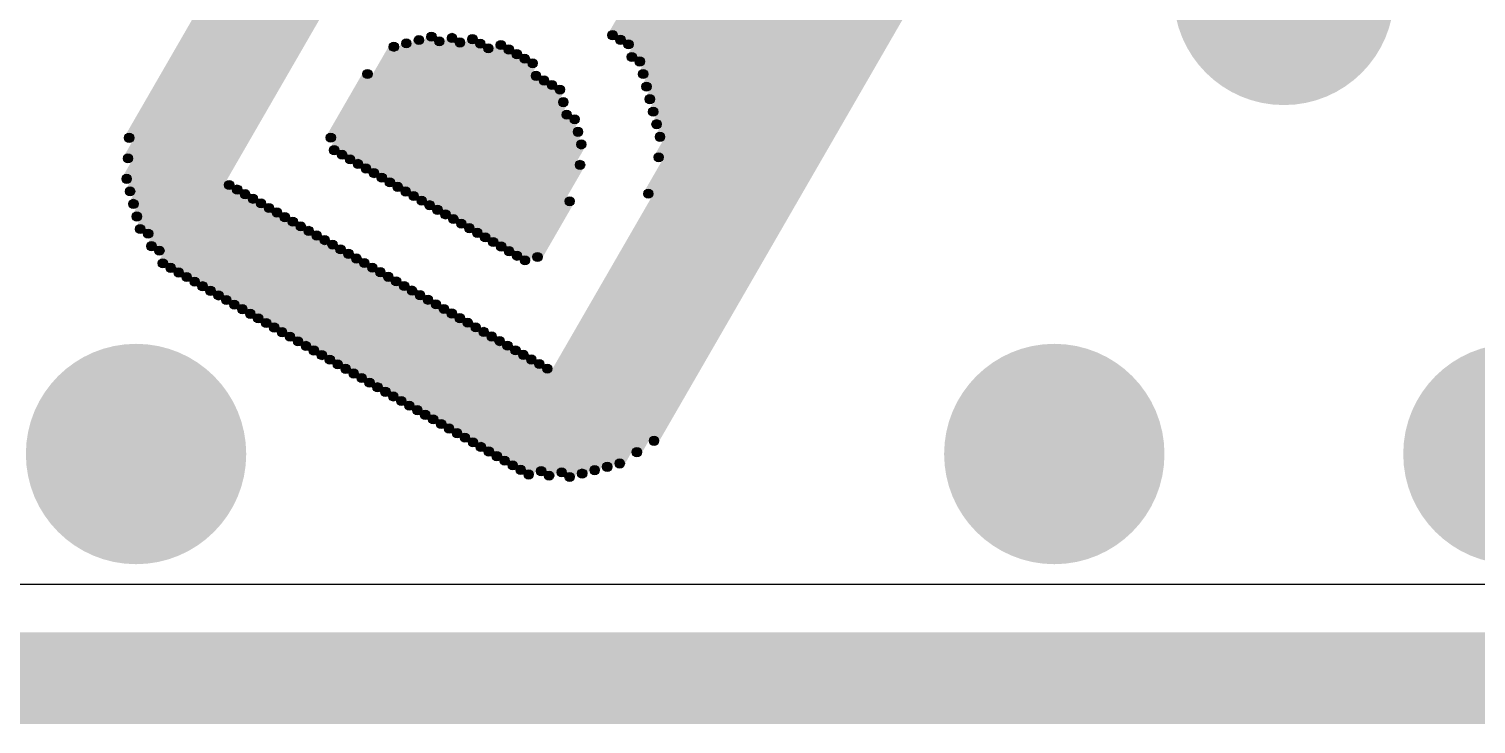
# Model space of a CAD drawing. Header units: millimetres. Extents: x -12 to 5350, y -10 to 5375.
# Drawn here: x -7.506 to -3.503, y -9.627 to -7.704 of the extents above; entities that cross this region are included whole.
import ezdxf

# ---------------------------------------------------------------- set-up
doc = ezdxf.new("R2010")
doc.units = ezdxf.units.MM
for name, color, linetype in [('BottomLayer', 5, 'Continuous'), ('BottomSolder', 6, 'Continuous'), ('KeepOutLayer', 6, 'Continuous'), ('TopLayer', 1, 'Continuous'), ('TopSolder', 216, 'Continuous'), ('ViaHoleLayer', 16, 'Continuous')]:
    doc.layers.add(name, color=color, linetype=linetype)

# ---------------------------------------------------------------- blocks, each defined once
blk = doc.blocks.new('DUPPA_TOP_300X76_B_113')
at = {"layer": 'BottomSolder'}
h = blk.add_hatch(color=6, dxfattribs=at)
edge = h.paths.add_edge_path()
edge.add_arc((0.254, -0.0508), 0.0127, 0, 360)
for points in [[(0.254, -0.0635), (0.254, -0.0381), (7.366, -0.0381), (7.366, -0.0635)], [(0.2032, -0.0889), (0.2032, -0.0635), (7.4168, -0.0635), (7.4168, -0.0889)], [(0.127, -0.1397), (0.127, -0.1143), (4.9022, -0.1143), (4.9022, -0.1397)], [(0.1524, -0.1143), (0.1524, -0.0889), (7.4676, -0.0889), (7.4676, -0.1143)], [(0.1016, -0.1651), (0.1016, -0.1397), (4.8768, -0.1397), (4.8768, -0.1651)], [(0.0508, -0.2159), (0.0508, -0.1905), (4.8768, -0.1905), (4.8768, -0.2159)], [(0.0762, -0.1905), (0.0762, -0.1651), (4.8768, -0.1651), (4.8768, -0.1905)], [(0.0508, -0.2413), (0.0508, -0.2159), (4.8768, -0.2159), (4.8768, -0.2413)], [(0.0254, -0.2667), (0.0254, -0.2413), (4.8768, -0.2413), (4.8768, -0.2667)], [(0.0254, -0.2921), (0.0254, -0.2667), (4.8768, -0.2667), (4.8768, -0.2921)], [(0, -0.3175), (0, -0.2921), (4.8768, -0.2921), (4.8768, -0.3175)], [(0, -0.3429), (0, -0.3175), (4.2926, -0.3175), (4.2926, -0.3429)], [(0, -0.3683), (0, -0.3429), (0.2794, -0.3429), (0.2794, -0.3683)], [(0, -0.3937), (0, -0.3683), (0.2794, -0.3683), (0.2794, -0.3937)], [(0, -0.4191), (0, -0.3937), (0.2794, -0.3937), (0.2794, -0.4191)], [(0, -0.4445), (0, -0.4191), (0.2794, -0.4191), (0.2794, -0.4445)], [(0, -0.4699), (0, -0.4445), (0.2794, -0.4445), (0.2794, -0.4699)], [(0, -0.4953), (0, -0.4699), (0.2794, -0.4699), (0.2794, -0.4953)], [(0, -0.5207), (0, -0.4953), (0.2794, -0.4953), (0.2794, -0.5207)], [(0, -0.5461), (0, -0.5207), (0.2794, -0.5207), (0.2794, -0.5461)], [(0, -0.5715), (0, -0.5461), (0.2794, -0.5461), (0.2794, -0.5715)], [(0.508, -0.5715), (0.508, -0.5461), (0.8382, -0.5461), (0.8382, -0.5715)], [(0.5334, -0.5461), (0.5334, -0.5207), (0.7366, -0.5207), (0.7366, -0.5461)], [(0, -0.5969), (0, -0.5715), (0.2794, -0.5715), (0.2794, -0.5969)], [(0, -0.6223), (0, -0.5969), (0.2794, -0.5969), (0.2794, -0.6223)], [(0.508, -0.5969), (0.508, -0.5715), (0.8636, -0.5715), (0.8636, -0.5969)], [(0.508, -0.6223), (0.508, -0.5969), (0.889, -0.5969), (0.889, -0.6223)], [(0, -0.6477), (0, -0.6223), (0.2794, -0.6223), (0.2794, -0.6477)], [(0.508, -0.6477), (0.508, -0.6223), (0.9144, -0.6223), (0.9144, -0.6477)], [(0, -0.6731), (0, -0.6477), (0.2794, -0.6477), (0.2794, -0.6731)], [(0, -0.6985), (0, -0.6731), (0.2794, -0.6731), (0.2794, -0.6985)], [(0.508, -0.6731), (0.508, -0.6477), (0.9144, -0.6477), (0.9144, -0.6731)], [(0.508, -0.6985), (0.508, -0.6731), (0.9398, -0.6731), (0.9398, -0.6985)], [(0, -0.7239), (0, -0.6985), (0.2794, -0.6985), (0.2794, -0.7239)], [(0.508, -0.7239), (0.508, -0.6985), (0.9398, -0.6985), (0.9398, -0.7239)], [(0, -0.7493), (0, -0.7239), (0.2794, -0.7239), (0.2794, -0.7493)], [(0, -0.7747), (0, -0.7493), (0.2794, -0.7493), (0.2794, -0.7747)], [(0.508, -0.7493), (0.508, -0.7239), (0.9652, -0.7239), (0.9652, -0.7493)], [(0.508, -0.7747), (0.508, -0.7493), (0.9652, -0.7493), (0.9652, -0.7747)], [(0, -0.8001), (0, -0.7747), (0.2794, -0.7747), (0.2794, -0.8001)], [(0, -0.8255), (0, -0.8001), (0.2794, -0.8001), (0.2794, -0.8255)], [(0.508, -0.8001), (0.508, -0.7747), (0.9652, -0.7747), (0.9652, -0.8001)], [(0.508, -0.8255), (0.508, -0.8001), (0.9906, -0.8001), (0.9906, -0.8255)], [(0, -0.8509), (0, -0.8255), (0.2794, -0.8255), (0.2794, -0.8509)], [(0.508, -0.8509), (0.508, -0.8255), (0.9906, -0.8255), (0.9906, -0.8509)], [(0, -0.8763), (0, -0.8509), (0.2794, -0.8509), (0.2794, -0.8763)], [(0, -0.9017), (0, -0.8763), (0.2794, -0.8763), (0.2794, -0.9017)], [(0.508, -0.8763), (0.508, -0.8509), (0.9906, -0.8509), (0.9906, -0.8763)], [(0.508, -0.9017), (0.508, -0.8763), (0.9906, -0.8763), (0.9906, -0.9017)], [(0, -0.9271), (0, -0.9017), (0.2794, -0.9017), (0.2794, -0.9271)], [(0.508, -0.9271), (0.508, -0.9017), (0.9906, -0.9017), (0.9906, -0.9271)], [(0, -0.9525), (0, -0.9271), (0.2794, -0.9271), (0.2794, -0.9525)], [(0, -0.9779), (0, -0.9525), (0.2794, -0.9525), (0.2794, -0.9779)], [(0.508, -0.9525), (0.508, -0.9271), (0.9652, -0.9271), (0.9652, -0.9525)], [(0.508, -0.9779), (0.508, -0.9525), (0.9652, -0.9525), (0.9652, -0.9779)], [(0, -1.0033), (0, -0.9779), (0.2794, -0.9779), (0.2794, -1.0033)], [(0.508, -1.0033), (0.508, -0.9779), (0.9652, -0.9779), (0.9652, -1.0033)], [(0, -1.0287), (0, -1.0033), (0.2794, -1.0033), (0.2794, -1.0287)], [(0, -1.0541), (0, -1.0287), (0.2794, -1.0287), (0.2794, -1.0541)], [(0.508, -1.0287), (0.508, -1.0033), (0.9652, -1.0033), (0.9652, -1.0287)], [(0.508, -1.0541), (0.508, -1.0287), (0.9398, -1.0287), (0.9398, -1.0541)], [(0, -1.0795), (0, -1.0541), (0.2794, -1.0541), (0.2794, -1.0795)], [(0, -1.1049), (0, -1.0795), (0.2794, -1.0795), (0.2794, -1.1049)], [(0.508, -1.0795), (0.508, -1.0541), (0.9144, -1.0541), (0.9144, -1.0795)], [(0.508, -1.1049), (0.508, -1.0795), (0.9144, -1.0795), (0.9144, -1.1049)], [(1.1684, -1.0795), (1.1684, -1.0541), (2.1844, -1.0541), (2.1844, -1.0795)], [(1.1684, -1.1049), (1.1684, -1.0795), (2.1844, -1.0795), (2.1844, -1.1049)], [(0, -1.1303), (0, -1.1049), (0.2794, -1.1049), (0.2794, -1.1303)], [(0.508, -1.1303), (0.508, -1.1049), (0.889, -1.1049), (0.889, -1.1303)], [(1.1684, -1.1303), (1.1684, -1.1049), (2.1844, -1.1049), (2.1844, -1.1303)], [(0, -1.1557), (0, -1.1303), (0.2794, -1.1303), (0.2794, -1.1557)], [(0, -1.1811), (0, -1.1557), (0.2794, -1.1557), (0.2794, -1.1811)], [(0.508, -1.1557), (0.508, -1.1303), (0.8636, -1.1303), (0.8636, -1.1557)], [(0.508, -1.1811), (0.508, -1.1557), (0.8128, -1.1557), (0.8128, -1.1811)], [(1.143, -1.1557), (1.143, -1.1303), (2.1844, -1.1303), (2.1844, -1.1557)], [(1.143, -1.1811), (1.143, -1.1557), (2.1844, -1.1557), (2.1844, -1.1811)], [(0, -1.2065), (0, -1.1811), (0.2794, -1.1811), (0.2794, -1.2065)], [(0.5334, -1.2065), (0.5334, -1.1811), (0.7112, -1.1811), (0.7112, -1.2065)], [(1.1176, -1.2065), (1.1176, -1.1811), (2.1844, -1.1811), (2.1844, -1.2065)], [(0, -1.2319), (0, -1.2065), (0.2794, -1.2065), (0.2794, -1.2319)], [(0, -1.2573), (0, -1.2319), (0.2794, -1.2319), (0.2794, -1.2573)], [(1.0668, -1.2573), (1.0668, -1.2319), (2.1844, -1.2319), (2.1844, -1.2573)], [(1.0922, -1.2319), (1.0922, -1.2065), (2.1844, -1.2065), (2.1844, -1.2319)], [(0, -1.2827), (0, -1.2573), (0.2794, -1.2573), (0.2794, -1.2827)], [(1.0414, -1.2827), (1.0414, -1.2573), (2.1844, -1.2573), (2.1844, -1.2827)], [(0, -1.3081), (0, -1.2827), (0.2794, -1.2827), (0.2794, -1.3081)], [(0, -1.3335), (0, -1.3081), (0.2794, -1.3081), (0.2794, -1.3335)], [(0.9906, -1.3335), (0.9906, -1.3081), (2.1844, -1.3081), (2.1844, -1.3335)], [(1.016, -1.3081), (1.016, -1.2827), (2.1844, -1.2827), (2.1844, -1.3081)], [(0, -1.3589), (0, -1.3335), (0.2794, -1.3335), (0.2794, -1.3589)], [(0, -1.3843), (0, -1.3589), (0.2794, -1.3589), (0.2794, -1.3843)], [(0.8382, -1.3843), (0.8382, -1.3589), (2.1844, -1.3589), (2.1844, -1.3843)], [(0.9398, -1.3589), (0.9398, -1.3335), (2.1844, -1.3335), (2.1844, -1.3589)], [(0, -1.4097), (0, -1.3843), (4.8768, -1.3843), (4.8768, -1.4097)], [(0, -1.4351), (0, -1.4097), (4.8768, -1.4097), (4.8768, -1.4351)], [(0, -1.4605), (0, -1.4351), (4.8768, -1.4351), (4.8768, -1.4605)], [(0, -1.4859), (0, -1.4605), (4.8768, -1.4605), (4.8768, -1.4859)], [(0.0254, -1.5113), (0.0254, -1.4859), (4.8768, -1.4859), (4.8768, -1.5113)], [(0.0254, -1.5367), (0.0254, -1.5113), (4.8768, -1.5113), (4.8768, -1.5367)], [(0.0508, -1.5621), (0.0508, -1.5367), (4.8768, -1.5367), (4.8768, -1.5621)], [(0.0508, -1.5875), (0.0508, -1.5621), (4.8768, -1.5621), (4.8768, -1.5875)], [(0.0762, -1.6129), (0.0762, -1.5875), (4.8768, -1.5875), (4.8768, -1.6129)], [(0.1016, -1.6383), (0.1016, -1.6129), (4.8768, -1.6129), (4.8768, -1.6383)], [(0.127, -1.6637), (0.127, -1.6383), (4.9022, -1.6383), (4.9022, -1.6637)], [(0.1524, -1.6891), (0.1524, -1.6637), (7.4676, -1.6637), (7.4676, -1.6891)], [(0.2032, -1.7145), (0.2032, -1.6891), (7.4168, -1.6891), (7.4168, -1.7145)], [(0.254, -1.7399), (0.254, -1.7145), (7.366, -1.7145), (7.366, -1.7399)]]:
    blk.add_hatch(color=6, dxfattribs=at).paths.add_polyline_path(points)
h = blk.add_hatch(color=6, dxfattribs=at)
edge = h.paths.add_edge_path()
edge.add_arc((0.2032, -0.0762), 0.0127, 0, 360)
h = blk.add_hatch(color=6, dxfattribs=at)
edge = h.paths.add_edge_path()
edge.add_arc((0.127, -0.127), 0.0127, 0, 360)
h = blk.add_hatch(color=6, dxfattribs=at)
edge = h.paths.add_edge_path()
edge.add_arc((0.1524, -0.1016), 0.0127, 0, 360)
h = blk.add_hatch(color=6, dxfattribs=at)
edge = h.paths.add_edge_path()
edge.add_arc((0.1016, -0.1524), 0.0127, 0, 360)
h = blk.add_hatch(color=6, dxfattribs=at)
edge = h.paths.add_edge_path()
edge.add_arc((0.0508, -0.2032), 0.0127, 0, 360)
h = blk.add_hatch(color=6, dxfattribs=at)
edge = h.paths.add_edge_path()
edge.add_arc((0.0762, -0.1778), 0.0127, 0, 360)
h = blk.add_hatch(color=6, dxfattribs=at)
edge = h.paths.add_edge_path()
edge.add_arc((0.0508, -0.2286), 0.0127, 0, 360)
h = blk.add_hatch(color=6, dxfattribs=at)
edge = h.paths.add_edge_path()
edge.add_arc((0.0254, -0.254), 0.0127, 0, 360)
h = blk.add_hatch(color=6, dxfattribs=at)
edge = h.paths.add_edge_path()
edge.add_arc((0.0254, -0.2794), 0.0127, 0, 360)
h = blk.add_hatch(color=6, dxfattribs=at)
edge = h.paths.add_edge_path()
edge.add_arc((0, -0.3048), 0.0127, 0, 360)
h = blk.add_hatch(color=6, dxfattribs=at)
edge = h.paths.add_edge_path()
edge.add_arc((0, -0.3302), 0.0127, 0, 360)
h = blk.add_hatch(color=6, dxfattribs=at)
edge = h.paths.add_edge_path()
edge.add_arc((0, -0.3556), 0.0127, 0, 360)
h = blk.add_hatch(color=6, dxfattribs=at)
edge = h.paths.add_edge_path()
edge.add_arc((0.2794, -0.3556), 0.0127, 0, 360)
h = blk.add_hatch(color=6, dxfattribs=at)
edge = h.paths.add_edge_path()
edge.add_arc((0, -0.381), 0.0127, 0, 360)
h = blk.add_hatch(color=6, dxfattribs=at)
edge = h.paths.add_edge_path()
edge.add_arc((0, -0.4064), 0.0127, 0, 360)
h = blk.add_hatch(color=6, dxfattribs=at)
edge = h.paths.add_edge_path()
edge.add_arc((0.2794, -0.381), 0.0127, 0, 360)
h = blk.add_hatch(color=6, dxfattribs=at)
edge = h.paths.add_edge_path()
edge.add_arc((0.2794, -0.4064), 0.0127, 0, 360)
h = blk.add_hatch(color=6, dxfattribs=at)
edge = h.paths.add_edge_path()
edge.add_arc((0, -0.4318), 0.0127, 0, 360)
h = blk.add_hatch(color=6, dxfattribs=at)
edge = h.paths.add_edge_path()
edge.add_arc((0.2794, -0.4318), 0.0127, 0, 360)
h = blk.add_hatch(color=6, dxfattribs=at)
edge = h.paths.add_edge_path()
edge.add_arc((0, -0.4572), 0.0127, 0, 360)
h = blk.add_hatch(color=6, dxfattribs=at)
edge = h.paths.add_edge_path()
edge.add_arc((0, -0.4826), 0.0127, 0, 360)
h = blk.add_hatch(color=6, dxfattribs=at)
edge = h.paths.add_edge_path()
edge.add_arc((0.2794, -0.4572), 0.0127, 0, 360)
h = blk.add_hatch(color=6, dxfattribs=at)
edge = h.paths.add_edge_path()
edge.add_arc((0.2794, -0.4826), 0.0127, 0, 360)
h = blk.add_hatch(color=6, dxfattribs=at)
edge = h.paths.add_edge_path()
edge.add_arc((0, -0.508), 0.0127, 0, 360)
h = blk.add_hatch(color=6, dxfattribs=at)
edge = h.paths.add_edge_path()
edge.add_arc((0.2794, -0.508), 0.0127, 0, 360)
h = blk.add_hatch(color=6, dxfattribs=at)
edge = h.paths.add_edge_path()
edge.add_arc((0, -0.5334), 0.0127, 0, 360)
h = blk.add_hatch(color=6, dxfattribs=at)
edge = h.paths.add_edge_path()
edge.add_arc((0, -0.5588), 0.0127, 0, 360)
h = blk.add_hatch(color=6, dxfattribs=at)
edge = h.paths.add_edge_path()
edge.add_arc((0.2794, -0.5334), 0.0127, 0, 360)
h = blk.add_hatch(color=6, dxfattribs=at)
edge = h.paths.add_edge_path()
edge.add_arc((0.2794, -0.5588), 0.0127, 0, 360)
h = blk.add_hatch(color=6, dxfattribs=at)
edge = h.paths.add_edge_path()
edge.add_arc((0.508, -0.5588), 0.0127, 0, 360)
h = blk.add_hatch(color=6, dxfattribs=at)
edge = h.paths.add_edge_path()
edge.add_arc((0.5334, -0.5334), 0.0127, 0, 360)
h = blk.add_hatch(color=6, dxfattribs=at)
edge = h.paths.add_edge_path()
edge.add_arc((0.7366, -0.5334), 0.0127, 0, 360)
h = blk.add_hatch(color=6, dxfattribs=at)
edge = h.paths.add_edge_path()
edge.add_arc((0.8382, -0.5588), 0.0127, 0, 360)
h = blk.add_hatch(color=6, dxfattribs=at)
edge = h.paths.add_edge_path()
edge.add_arc((0, -0.5842), 0.0127, 0, 360)
h = blk.add_hatch(color=6, dxfattribs=at)
edge = h.paths.add_edge_path()
edge.add_arc((0, -0.6096), 0.0127, 0, 360)
h = blk.add_hatch(color=6, dxfattribs=at)
edge = h.paths.add_edge_path()
edge.add_arc((0.2794, -0.5842), 0.0127, 0, 360)
h = blk.add_hatch(color=6, dxfattribs=at)
edge = h.paths.add_edge_path()
edge.add_arc((0.2794, -0.6096), 0.0127, 0, 360)
h = blk.add_hatch(color=6, dxfattribs=at)
edge = h.paths.add_edge_path()
edge.add_arc((0.508, -0.5842), 0.0127, 0, 360)
h = blk.add_hatch(color=6, dxfattribs=at)
edge = h.paths.add_edge_path()
edge.add_arc((0.508, -0.6096), 0.0127, 0, 360)
h = blk.add_hatch(color=6, dxfattribs=at)
edge = h.paths.add_edge_path()
edge.add_arc((0.8636, -0.5842), 0.0127, 0, 360)
h = blk.add_hatch(color=6, dxfattribs=at)
edge = h.paths.add_edge_path()
edge.add_arc((0.889, -0.6096), 0.0127, 0, 360)
h = blk.add_hatch(color=6, dxfattribs=at)
edge = h.paths.add_edge_path()
edge.add_arc((0, -0.635), 0.0127, 0, 360)
h = blk.add_hatch(color=6, dxfattribs=at)
edge = h.paths.add_edge_path()
edge.add_arc((0.2794, -0.635), 0.0127, 0, 360)
h = blk.add_hatch(color=6, dxfattribs=at)
edge = h.paths.add_edge_path()
edge.add_arc((0.508, -0.635), 0.0127, 0, 360)
h = blk.add_hatch(color=6, dxfattribs=at)
edge = h.paths.add_edge_path()
edge.add_arc((0.9144, -0.635), 0.0127, 0, 360)
h = blk.add_hatch(color=6, dxfattribs=at)
edge = h.paths.add_edge_path()
edge.add_arc((0, -0.6604), 0.0127, 0, 360)
h = blk.add_hatch(color=6, dxfattribs=at)
edge = h.paths.add_edge_path()
edge.add_arc((0, -0.6858), 0.0127, 0, 360)
h = blk.add_hatch(color=6, dxfattribs=at)
edge = h.paths.add_edge_path()
edge.add_arc((0.2794, -0.6604), 0.0127, 0, 360)
h = blk.add_hatch(color=6, dxfattribs=at)
edge = h.paths.add_edge_path()
edge.add_arc((0.2794, -0.6858), 0.0127, 0, 360)
h = blk.add_hatch(color=6, dxfattribs=at)
edge = h.paths.add_edge_path()
edge.add_arc((0.508, -0.6604), 0.0127, 0, 360)
h = blk.add_hatch(color=6, dxfattribs=at)
edge = h.paths.add_edge_path()
edge.add_arc((0.508, -0.6858), 0.0127, 0, 360)
h = blk.add_hatch(color=6, dxfattribs=at)
edge = h.paths.add_edge_path()
edge.add_arc((0.9144, -0.6604), 0.0127, 0, 360)
h = blk.add_hatch(color=6, dxfattribs=at)
edge = h.paths.add_edge_path()
edge.add_arc((0.9398, -0.6858), 0.0127, 0, 360)
h = blk.add_hatch(color=6, dxfattribs=at)
edge = h.paths.add_edge_path()
edge.add_arc((0, -0.7112), 0.0127, 0, 360)
h = blk.add_hatch(color=6, dxfattribs=at)
edge = h.paths.add_edge_path()
edge.add_arc((0.2794, -0.7112), 0.0127, 0, 360)
h = blk.add_hatch(color=6, dxfattribs=at)
edge = h.paths.add_edge_path()
edge.add_arc((0.508, -0.7112), 0.0127, 0, 360)
h = blk.add_hatch(color=6, dxfattribs=at)
edge = h.paths.add_edge_path()
edge.add_arc((0.9398, -0.7112), 0.0127, 0, 360)
h = blk.add_hatch(color=6, dxfattribs=at)
edge = h.paths.add_edge_path()
edge.add_arc((0, -0.7366), 0.0127, 0, 360)
h = blk.add_hatch(color=6, dxfattribs=at)
edge = h.paths.add_edge_path()
edge.add_arc((0, -0.762), 0.0127, 0, 360)
h = blk.add_hatch(color=6, dxfattribs=at)
edge = h.paths.add_edge_path()
edge.add_arc((0.2794, -0.7366), 0.0127, 0, 360)
h = blk.add_hatch(color=6, dxfattribs=at)
edge = h.paths.add_edge_path()
edge.add_arc((0.2794, -0.762), 0.0127, 0, 360)
h = blk.add_hatch(color=6, dxfattribs=at)
edge = h.paths.add_edge_path()
edge.add_arc((0.508, -0.7366), 0.0127, 0, 360)
h = blk.add_hatch(color=6, dxfattribs=at)
edge = h.paths.add_edge_path()
edge.add_arc((0.508, -0.762), 0.0127, 0, 360)
h = blk.add_hatch(color=6, dxfattribs=at)
edge = h.paths.add_edge_path()
edge.add_arc((0.9652, -0.7366), 0.0127, 0, 360)
h = blk.add_hatch(color=6, dxfattribs=at)
edge = h.paths.add_edge_path()
edge.add_arc((0.9652, -0.762), 0.0127, 0, 360)
h = blk.add_hatch(color=6, dxfattribs=at)
edge = h.paths.add_edge_path()
edge.add_arc((0, -0.7874), 0.0127, 0, 360)
h = blk.add_hatch(color=6, dxfattribs=at)
edge = h.paths.add_edge_path()
edge.add_arc((0, -0.8128), 0.0127, 0, 360)
h = blk.add_hatch(color=6, dxfattribs=at)
edge = h.paths.add_edge_path()
edge.add_arc((0.2794, -0.7874), 0.0127, 0, 360)
h = blk.add_hatch(color=6, dxfattribs=at)
edge = h.paths.add_edge_path()
edge.add_arc((0.2794, -0.8128), 0.0127, 0, 360)
h = blk.add_hatch(color=6, dxfattribs=at)
edge = h.paths.add_edge_path()
edge.add_arc((0.508, -0.7874), 0.0127, 0, 360)
h = blk.add_hatch(color=6, dxfattribs=at)
edge = h.paths.add_edge_path()
edge.add_arc((0.508, -0.8128), 0.0127, 0, 360)
h = blk.add_hatch(color=6, dxfattribs=at)
edge = h.paths.add_edge_path()
edge.add_arc((0.9652, -0.7874), 0.0127, 0, 360)
h = blk.add_hatch(color=6, dxfattribs=at)
edge = h.paths.add_edge_path()
edge.add_arc((0.9906, -0.8128), 0.0127, 0, 360)
h = blk.add_hatch(color=6, dxfattribs=at)
edge = h.paths.add_edge_path()
edge.add_arc((0, -0.8382), 0.0127, 0, 360)
h = blk.add_hatch(color=6, dxfattribs=at)
edge = h.paths.add_edge_path()
edge.add_arc((0.2794, -0.8382), 0.0127, 0, 360)
h = blk.add_hatch(color=6, dxfattribs=at)
edge = h.paths.add_edge_path()
edge.add_arc((0.508, -0.8382), 0.0127, 0, 360)
h = blk.add_hatch(color=6, dxfattribs=at)
edge = h.paths.add_edge_path()
edge.add_arc((0.9906, -0.8382), 0.0127, 0, 360)
h = blk.add_hatch(color=6, dxfattribs=at)
edge = h.paths.add_edge_path()
edge.add_arc((0, -0.8636), 0.0127, 0, 360)
h = blk.add_hatch(color=6, dxfattribs=at)
edge = h.paths.add_edge_path()
edge.add_arc((0, -0.889), 0.0127, 0, 360)
h = blk.add_hatch(color=6, dxfattribs=at)
edge = h.paths.add_edge_path()
edge.add_arc((0.2794, -0.8636), 0.0127, 0, 360)
h = blk.add_hatch(color=6, dxfattribs=at)
edge = h.paths.add_edge_path()
edge.add_arc((0.2794, -0.889), 0.0127, 0, 360)
h = blk.add_hatch(color=6, dxfattribs=at)
edge = h.paths.add_edge_path()
edge.add_arc((0.508, -0.8636), 0.0127, 0, 360)
h = blk.add_hatch(color=6, dxfattribs=at)
edge = h.paths.add_edge_path()
edge.add_arc((0.508, -0.889), 0.0127, 0, 360)
h = blk.add_hatch(color=6, dxfattribs=at)
edge = h.paths.add_edge_path()
edge.add_arc((0.9906, -0.8636), 0.0127, 0, 360)
h = blk.add_hatch(color=6, dxfattribs=at)
edge = h.paths.add_edge_path()
edge.add_arc((0.9906, -0.889), 0.0127, 0, 360)
h = blk.add_hatch(color=6, dxfattribs=at)
edge = h.paths.add_edge_path()
edge.add_arc((0, -0.9144), 0.0127, 0, 360)
h = blk.add_hatch(color=6, dxfattribs=at)
edge = h.paths.add_edge_path()
edge.add_arc((0.2794, -0.9144), 0.0127, 0, 360)
h = blk.add_hatch(color=6, dxfattribs=at)
edge = h.paths.add_edge_path()
edge.add_arc((0.508, -0.9144), 0.0127, 0, 360)
h = blk.add_hatch(color=6, dxfattribs=at)
edge = h.paths.add_edge_path()
edge.add_arc((0.9906, -0.9144), 0.0127, 0, 360)
h = blk.add_hatch(color=6, dxfattribs=at)
edge = h.paths.add_edge_path()
edge.add_arc((0, -0.9398), 0.0127, 0, 360)
h = blk.add_hatch(color=6, dxfattribs=at)
edge = h.paths.add_edge_path()
edge.add_arc((0, -0.9652), 0.0127, 0, 360)
h = blk.add_hatch(color=6, dxfattribs=at)
edge = h.paths.add_edge_path()
edge.add_arc((0.2794, -0.9398), 0.0127, 0, 360)
h = blk.add_hatch(color=6, dxfattribs=at)
edge = h.paths.add_edge_path()
edge.add_arc((0.2794, -0.9652), 0.0127, 0, 360)
h = blk.add_hatch(color=6, dxfattribs=at)
edge = h.paths.add_edge_path()
edge.add_arc((0.508, -0.9398), 0.0127, 0, 360)
h = blk.add_hatch(color=6, dxfattribs=at)
edge = h.paths.add_edge_path()
edge.add_arc((0.508, -0.9652), 0.0127, 0, 360)
h = blk.add_hatch(color=6, dxfattribs=at)
edge = h.paths.add_edge_path()
edge.add_arc((0.9652, -0.9398), 0.0127, 0, 360)
h = blk.add_hatch(color=6, dxfattribs=at)
edge = h.paths.add_edge_path()
edge.add_arc((0.9652, -0.9652), 0.0127, 0, 360)
h = blk.add_hatch(color=6, dxfattribs=at)
edge = h.paths.add_edge_path()
edge.add_arc((0, -0.9906), 0.0127, 0, 360)
h = blk.add_hatch(color=6, dxfattribs=at)
edge = h.paths.add_edge_path()
edge.add_arc((0.2794, -0.9906), 0.0127, 0, 360)
h = blk.add_hatch(color=6, dxfattribs=at)
edge = h.paths.add_edge_path()
edge.add_arc((0.508, -0.9906), 0.0127, 0, 360)
h = blk.add_hatch(color=6, dxfattribs=at)
edge = h.paths.add_edge_path()
edge.add_arc((0.9652, -0.9906), 0.0127, 0, 360)
h = blk.add_hatch(color=6, dxfattribs=at)
edge = h.paths.add_edge_path()
edge.add_arc((0, -1.016), 0.0127, 0, 360)
h = blk.add_hatch(color=6, dxfattribs=at)
edge = h.paths.add_edge_path()
edge.add_arc((0, -1.0414), 0.0127, 0, 360)
h = blk.add_hatch(color=6, dxfattribs=at)
edge = h.paths.add_edge_path()
edge.add_arc((0.2794, -1.016), 0.0127, 0, 360)
h = blk.add_hatch(color=6, dxfattribs=at)
edge = h.paths.add_edge_path()
edge.add_arc((0.2794, -1.0414), 0.0127, 0, 360)
h = blk.add_hatch(color=6, dxfattribs=at)
edge = h.paths.add_edge_path()
edge.add_arc((0.508, -1.016), 0.0127, 0, 360)
h = blk.add_hatch(color=6, dxfattribs=at)
edge = h.paths.add_edge_path()
edge.add_arc((0.508, -1.0414), 0.0127, 0, 360)
h = blk.add_hatch(color=6, dxfattribs=at)
edge = h.paths.add_edge_path()
edge.add_arc((0.9398, -1.0414), 0.0127, 0, 360)
h = blk.add_hatch(color=6, dxfattribs=at)
edge = h.paths.add_edge_path()
edge.add_arc((0.9652, -1.016), 0.0127, 0, 360)
h = blk.add_hatch(color=6, dxfattribs=at)
edge = h.paths.add_edge_path()
edge.add_arc((0, -1.0668), 0.0127, 0, 360)
h = blk.add_hatch(color=6, dxfattribs=at)
edge = h.paths.add_edge_path()
edge.add_arc((0, -1.0922), 0.0127, 0, 360)
h = blk.add_hatch(color=6, dxfattribs=at)
edge = h.paths.add_edge_path()
edge.add_arc((0.2794, -1.0668), 0.0127, 0, 360)
h = blk.add_hatch(color=6, dxfattribs=at)
edge = h.paths.add_edge_path()
edge.add_arc((0.2794, -1.0922), 0.0127, 0, 360)
h = blk.add_hatch(color=6, dxfattribs=at)
edge = h.paths.add_edge_path()
edge.add_arc((0.508, -1.0668), 0.0127, 0, 360)
h = blk.add_hatch(color=6, dxfattribs=at)
edge = h.paths.add_edge_path()
edge.add_arc((0.508, -1.0922), 0.0127, 0, 360)
h = blk.add_hatch(color=6, dxfattribs=at)
edge = h.paths.add_edge_path()
edge.add_arc((0.9144, -1.0668), 0.0127, 0, 360)
h = blk.add_hatch(color=6, dxfattribs=at)
edge = h.paths.add_edge_path()
edge.add_arc((0.9144, -1.0922), 0.0127, 0, 360)
h = blk.add_hatch(color=6, dxfattribs=at)
edge = h.paths.add_edge_path()
edge.add_arc((1.1684, -1.0668), 0.0127, 0, 360)
h = blk.add_hatch(color=6, dxfattribs=at)
edge = h.paths.add_edge_path()
edge.add_arc((1.1684, -1.0922), 0.0127, 0, 360)
h = blk.add_hatch(color=6, dxfattribs=at)
edge = h.paths.add_edge_path()
edge.add_arc((0, -1.1176), 0.0127, 0, 360)
h = blk.add_hatch(color=6, dxfattribs=at)
edge = h.paths.add_edge_path()
edge.add_arc((0.2794, -1.1176), 0.0127, 0, 360)
h = blk.add_hatch(color=6, dxfattribs=at)
edge = h.paths.add_edge_path()
edge.add_arc((0.508, -1.1176), 0.0127, 0, 360)
h = blk.add_hatch(color=6, dxfattribs=at)
edge = h.paths.add_edge_path()
edge.add_arc((0.889, -1.1176), 0.0127, 0, 360)
h = blk.add_hatch(color=6, dxfattribs=at)
edge = h.paths.add_edge_path()
edge.add_arc((1.1684, -1.1176), 0.0127, 0, 360)
h = blk.add_hatch(color=6, dxfattribs=at)
edge = h.paths.add_edge_path()
edge.add_arc((0, -1.143), 0.0127, 0, 360)
h = blk.add_hatch(color=6, dxfattribs=at)
edge = h.paths.add_edge_path()
edge.add_arc((0, -1.1684), 0.0127, 0, 360)
h = blk.add_hatch(color=6, dxfattribs=at)
edge = h.paths.add_edge_path()
edge.add_arc((0.2794, -1.143), 0.0127, 0, 360)
h = blk.add_hatch(color=6, dxfattribs=at)
edge = h.paths.add_edge_path()
edge.add_arc((0.2794, -1.1684), 0.0127, 0, 360)
h = blk.add_hatch(color=6, dxfattribs=at)
edge = h.paths.add_edge_path()
edge.add_arc((0.508, -1.143), 0.0127, 0, 360)
h = blk.add_hatch(color=6, dxfattribs=at)
edge = h.paths.add_edge_path()
edge.add_arc((0.508, -1.1684), 0.0127, 0, 360)
h = blk.add_hatch(color=6, dxfattribs=at)
edge = h.paths.add_edge_path()
edge.add_arc((0.8128, -1.1684), 0.0127, 0, 360)
h = blk.add_hatch(color=6, dxfattribs=at)
edge = h.paths.add_edge_path()
edge.add_arc((0.8636, -1.143), 0.0127, 0, 360)
h = blk.add_hatch(color=6, dxfattribs=at)
edge = h.paths.add_edge_path()
edge.add_arc((1.143, -1.143), 0.0127, 0, 360)
h = blk.add_hatch(color=6, dxfattribs=at)
edge = h.paths.add_edge_path()
edge.add_arc((1.143, -1.1684), 0.0127, 0, 360)
h = blk.add_hatch(color=6, dxfattribs=at)
edge = h.paths.add_edge_path()
edge.add_arc((0, -1.1938), 0.0127, 0, 360)
h = blk.add_hatch(color=6, dxfattribs=at)
edge = h.paths.add_edge_path()
edge.add_arc((0.2794, -1.1938), 0.0127, 0, 360)
h = blk.add_hatch(color=6, dxfattribs=at)
edge = h.paths.add_edge_path()
edge.add_arc((0.5334, -1.1938), 0.0127, 0, 360)
h = blk.add_hatch(color=6, dxfattribs=at)
edge = h.paths.add_edge_path()
edge.add_arc((0.7112, -1.1938), 0.0127, 0, 360)
h = blk.add_hatch(color=6, dxfattribs=at)
edge = h.paths.add_edge_path()
edge.add_arc((1.1176, -1.1938), 0.0127, 0, 360)
h = blk.add_hatch(color=6, dxfattribs=at)
edge = h.paths.add_edge_path()
edge.add_arc((0, -1.2192), 0.0127, 0, 360)
h = blk.add_hatch(color=6, dxfattribs=at)
edge = h.paths.add_edge_path()
edge.add_arc((0, -1.2446), 0.0127, 0, 360)
h = blk.add_hatch(color=6, dxfattribs=at)
edge = h.paths.add_edge_path()
edge.add_arc((0.2794, -1.2192), 0.0127, 0, 360)
h = blk.add_hatch(color=6, dxfattribs=at)
edge = h.paths.add_edge_path()
edge.add_arc((0.2794, -1.2446), 0.0127, 0, 360)
h = blk.add_hatch(color=6, dxfattribs=at)
edge = h.paths.add_edge_path()
edge.add_arc((1.0668, -1.2446), 0.0127, 0, 360)
h = blk.add_hatch(color=6, dxfattribs=at)
edge = h.paths.add_edge_path()
edge.add_arc((1.0922, -1.2192), 0.0127, 0, 360)
h = blk.add_hatch(color=6, dxfattribs=at)
edge = h.paths.add_edge_path()
edge.add_arc((0, -1.27), 0.0127, 0, 360)
h = blk.add_hatch(color=6, dxfattribs=at)
edge = h.paths.add_edge_path()
edge.add_arc((0.2794, -1.27), 0.0127, 0, 360)
h = blk.add_hatch(color=6, dxfattribs=at)
edge = h.paths.add_edge_path()
edge.add_arc((1.0414, -1.27), 0.0127, 0, 360)
h = blk.add_hatch(color=6, dxfattribs=at)
edge = h.paths.add_edge_path()
edge.add_arc((0, -1.2954), 0.0127, 0, 360)
h = blk.add_hatch(color=6, dxfattribs=at)
edge = h.paths.add_edge_path()
edge.add_arc((0, -1.3208), 0.0127, 0, 360)
h = blk.add_hatch(color=6, dxfattribs=at)
edge = h.paths.add_edge_path()
edge.add_arc((0.2794, -1.2954), 0.0127, 0, 360)
h = blk.add_hatch(color=6, dxfattribs=at)
edge = h.paths.add_edge_path()
edge.add_arc((0.2794, -1.3208), 0.0127, 0, 360)
h = blk.add_hatch(color=6, dxfattribs=at)
edge = h.paths.add_edge_path()
edge.add_arc((0.9906, -1.3208), 0.0127, 0, 360)
h = blk.add_hatch(color=6, dxfattribs=at)
edge = h.paths.add_edge_path()
edge.add_arc((1.016, -1.2954), 0.0127, 0, 360)
h = blk.add_hatch(color=6, dxfattribs=at)
edge = h.paths.add_edge_path()
edge.add_arc((0, -1.3462), 0.0127, 0, 360)
h = blk.add_hatch(color=6, dxfattribs=at)
edge = h.paths.add_edge_path()
edge.add_arc((0, -1.3716), 0.0127, 0, 360)
h = blk.add_hatch(color=6, dxfattribs=at)
edge = h.paths.add_edge_path()
edge.add_arc((0.2794, -1.3462), 0.0127, 0, 360)
h = blk.add_hatch(color=6, dxfattribs=at)
edge = h.paths.add_edge_path()
edge.add_arc((0.2794, -1.3716), 0.0127, 0, 360)
h = blk.add_hatch(color=6, dxfattribs=at)
edge = h.paths.add_edge_path()
edge.add_arc((0.8382, -1.3716), 0.0127, 0, 360)
h = blk.add_hatch(color=6, dxfattribs=at)
edge = h.paths.add_edge_path()
edge.add_arc((0.9398, -1.3462), 0.0127, 0, 360)
h = blk.add_hatch(color=6, dxfattribs=at)
edge = h.paths.add_edge_path()
edge.add_arc((0, -1.397), 0.0127, 0, 360)
h = blk.add_hatch(color=6, dxfattribs=at)
edge = h.paths.add_edge_path()
edge.add_arc((0, -1.4224), 0.0127, 0, 360)
h = blk.add_hatch(color=6, dxfattribs=at)
edge = h.paths.add_edge_path()
edge.add_arc((0, -1.4478), 0.0127, 0, 360)
h = blk.add_hatch(color=6, dxfattribs=at)
edge = h.paths.add_edge_path()
edge.add_arc((0, -1.4732), 0.0127, 0, 360)
h = blk.add_hatch(color=6, dxfattribs=at)
edge = h.paths.add_edge_path()
edge.add_arc((0.0254, -1.4986), 0.0127, 0, 360)
h = blk.add_hatch(color=6, dxfattribs=at)
edge = h.paths.add_edge_path()
edge.add_arc((0.0254, -1.524), 0.0127, 0, 360)
h = blk.add_hatch(color=6, dxfattribs=at)
edge = h.paths.add_edge_path()
edge.add_arc((0.0508, -1.5494), 0.0127, 0, 360)
h = blk.add_hatch(color=6, dxfattribs=at)
edge = h.paths.add_edge_path()
edge.add_arc((0.0508, -1.5748), 0.0127, 0, 360)
h = blk.add_hatch(color=6, dxfattribs=at)
edge = h.paths.add_edge_path()
edge.add_arc((0.0762, -1.6002), 0.0127, 0, 360)
h = blk.add_hatch(color=6, dxfattribs=at)
edge = h.paths.add_edge_path()
edge.add_arc((0.1016, -1.6256), 0.0127, 0, 360)
h = blk.add_hatch(color=6, dxfattribs=at)
edge = h.paths.add_edge_path()
edge.add_arc((0.127, -1.651), 0.0127, 0, 360)
h = blk.add_hatch(color=6, dxfattribs=at)
edge = h.paths.add_edge_path()
edge.add_arc((0.1524, -1.6764), 0.0127, 0, 360)
h = blk.add_hatch(color=6, dxfattribs=at)
edge = h.paths.add_edge_path()
edge.add_arc((0.2032, -1.7018), 0.0127, 0, 360)
h = blk.add_hatch(color=6, dxfattribs=at)
edge = h.paths.add_edge_path()
edge.add_arc((0.254, -1.7272), 0.0127, 0, 360)
for centre in [(0.254, -0.0508), (0.2032, -0.0762), (0.127, -0.127), (0.1524, -0.1016), (0.1016, -0.1524), (0.0508, -0.2032), (0.0762, -0.1778), (0.0508, -0.2286), (0.0254, -0.254), (0.0254, -0.2794), (0, -0.3048), (0, -0.3302), (0, -0.3556), (0.2794, -0.3556), (0, -0.381), (0, -0.4064), (0.2794, -0.381), (0.2794, -0.4064), (0, -0.4318), (0.2794, -0.4318), (0, -0.4572), (0, -0.4826), (0.2794, -0.4572), (0.2794, -0.4826), (0, -0.508), (0.2794, -0.508), (0, -0.5334), (0, -0.5588), (0.2794, -0.5334), (0.2794, -0.5588), (0.508, -0.5588), (0.5334, -0.5334), (0.7366, -0.5334), (0.8382, -0.5588), (0, -0.5842), (0, -0.6096), (0.2794, -0.5842), (0.2794, -0.6096), (0.508, -0.5842), (0.508, -0.6096), (0.8636, -0.5842), (0.889, -0.6096), (0, -0.635), (0.2794, -0.635), (0.508, -0.635), (0.9144, -0.635), (0, -0.6604), (0, -0.6858), (0.2794, -0.6604), (0.2794, -0.6858), (0.508, -0.6604), (0.508, -0.6858), (0.9144, -0.6604), (0.9398, -0.6858), (0, -0.7112), (0.2794, -0.7112), (0.508, -0.7112), (0.9398, -0.7112), (0, -0.7366), (0, -0.762), (0.2794, -0.7366), (0.2794, -0.762), (0.508, -0.7366), (0.508, -0.762), (0.9652, -0.7366), (0.9652, -0.762), (0, -0.7874), (0, -0.8128), (0.2794, -0.7874), (0.2794, -0.8128), (0.508, -0.7874), (0.508, -0.8128), (0.9652, -0.7874), (0.9906, -0.8128), (0, -0.8382), (0.2794, -0.8382), (0.508, -0.8382), (0.9906, -0.8382), (0, -0.8636), (0, -0.889), (0.2794, -0.8636), (0.2794, -0.889), (0.508, -0.8636), (0.508, -0.889), (0.9906, -0.8636), (0.9906, -0.889), (0, -0.9144), (0.2794, -0.9144), (0.508, -0.9144), (0.9906, -0.9144), (0, -0.9398), (0, -0.9652), (0.2794, -0.9398), (0.2794, -0.9652), (0.508, -0.9398), (0.508, -0.9652), (0.9652, -0.9398), (0.9652, -0.9652), (0, -0.9906), (0.2794, -0.9906), (0.508, -0.9906), (0.9652, -0.9906), (0, -1.016), (0, -1.0414), (0.2794, -1.016), (0.2794, -1.0414), (0.508, -1.016), (0.508, -1.0414), (0.9398, -1.0414), (0.9652, -1.016), (0, -1.0668), (0, -1.0922), (0.2794, -1.0668), (0.2794, -1.0922), (0.508, -1.0668), (0.508, -1.0922), (0.9144, -1.0668), (0.9144, -1.0922), (1.1684, -1.0668), (1.1684, -1.0922), (0, -1.1176), (0.2794, -1.1176), (0.508, -1.1176), (0.889, -1.1176), (1.1684, -1.1176), (0, -1.143), (0, -1.1684), (0.2794, -1.143), (0.2794, -1.1684), (0.508, -1.143), (0.508, -1.1684), (0.8128, -1.1684), (0.8636, -1.143), (1.143, -1.143), (1.143, -1.1684), (0, -1.1938), (0.2794, -1.1938), (0.5334, -1.1938), (0.7112, -1.1938), (1.1176, -1.1938), (0, -1.2192), (0, -1.2446), (0.2794, -1.2192), (0.2794, -1.2446), (1.0668, -1.2446), (1.0922, -1.2192), (0, -1.27), (0.2794, -1.27), (1.0414, -1.27), (0, -1.2954), (0, -1.3208), (0.2794, -1.2954), (0.2794, -1.3208), (0.9906, -1.3208), (1.016, -1.2954), (0, -1.3462), (0, -1.3716), (0.2794, -1.3462), (0.2794, -1.3716), (0.8382, -1.3716), (0.9398, -1.3462), (0, -1.397), (0, -1.4224), (0, -1.4478), (0, -1.4732), (0.0254, -1.4986), (0.0254, -1.524), (0.0508, -1.5494), (0.0508, -1.5748), (0.0762, -1.6002), (0.1016, -1.6256), (0.127, -1.651), (0.1524, -1.6764), (0.2032, -1.7018), (0.254, -1.7272)]:
    blk.add_circle(centre, 0.0127, dxfattribs=at)
blk = doc.blocks.new('R_____E_______115')
at = {"layer": 'BottomSolder'}
h = blk.add_hatch(color=6, dxfattribs=at)
edge = h.paths.add_edge_path()
edge.add_arc((2.5, 7), 1.1016, 0, 360)
at = {"layer": 'TopSolder'}
h = blk.add_hatch(color=216, dxfattribs=at)
edge = h.paths.add_edge_path()
edge.add_arc((2.5, 7), 1.1016, 0, 360)

msp = doc.modelspace()

# ---------------------------------------------------------------- hatches: boundary and pattern name
at = {"layer": 'BottomLayer'}
h = msp.add_hatch(color=5, dxfattribs=at)
edge = h.paths.add_edge_path()
edge.add_arc((-4.035, -7.61), 0.3048, 0, 360)
h = msp.add_hatch(color=5, dxfattribs=at)
edge = h.paths.add_edge_path()
edge.add_arc((-7.21, -8.88), 0.3048, 0, 360)
h = msp.add_hatch(color=5, dxfattribs=at)
edge = h.paths.add_edge_path()
edge.add_arc((-4.67, -8.88), 0.3048, 0, 360)
h = msp.add_hatch(color=5, dxfattribs=at)
edge = h.paths.add_edge_path()
edge.add_arc((-3.4, -8.88), 0.3048, 0, 360)
at = {"layer": 'BottomSolder'}
h = msp.add_hatch(color=6, dxfattribs=at)
edge = h.paths.add_edge_path()
edge.add_arc((-7.21, -8.88), 0.0508, 0, 360)
h = msp.add_hatch(color=6, dxfattribs=at)
edge = h.paths.add_edge_path()
edge.add_arc((-4.67, -8.88), 0.0508, 0, 360)
at = {"layer": 'KeepOutLayer'}
msp.add_hatch(color=6, dxfattribs=at).paths.add_polyline_path([(-11.5, -9.627), (-11.5, -9.373), (11.5, -9.373), (11.5, -9.627)])
at = {"layer": 'TopLayer'}
h = msp.add_hatch(color=1, dxfattribs=at)
edge = h.paths.add_edge_path()
edge.add_arc((-4.035, -7.61), 0.3048, 0, 360)
h = msp.add_hatch(color=1, dxfattribs=at)
edge = h.paths.add_edge_path()
edge.add_arc((-7.21, -8.88), 0.3048, 0, 360)
h = msp.add_hatch(color=1, dxfattribs=at)
edge = h.paths.add_edge_path()
edge.add_arc((-4.67, -8.88), 0.3048, 0, 360)
h = msp.add_hatch(color=1, dxfattribs=at)
edge = h.paths.add_edge_path()
edge.add_arc((-3.4, -8.88), 0.3048, 0, 360)
at = {"layer": 'TopSolder'}
h = msp.add_hatch(color=216, dxfattribs=at)
edge = h.paths.add_edge_path()
edge.add_arc((-7.21, -8.88), 0.0508, 0, 360)
h = msp.add_hatch(color=216, dxfattribs=at)
edge = h.paths.add_edge_path()
edge.add_arc((-4.67, -8.88), 0.0508, 0, 360)
at = {"layer": 'ViaHoleLayer'}
h = msp.add_hatch(color=16, dxfattribs=at)
edge = h.paths.add_edge_path()
edge.add_arc((-4.035, -7.61), 0.1524, 0, 360)
h = msp.add_hatch(color=16, dxfattribs=at)
edge = h.paths.add_edge_path()
edge.add_arc((-7.21, -8.88), 0.1524, 0, 360)
h = msp.add_hatch(color=16, dxfattribs=at)
edge = h.paths.add_edge_path()
edge.add_arc((-4.67, -8.88), 0.1524, 0, 360)
h = msp.add_hatch(color=16, dxfattribs=at)
edge = h.paths.add_edge_path()
edge.add_arc((-3.4, -8.88), 0.1524, 0, 360)

# ---------------------------------------------------------------- linework, layer by layer
at = {"layer": 'BottomLayer'}
msp.add_line((11.241, -9.241), (-11.241, -9.241), dxfattribs=at)
at = {"layer": 'TopLayer'}
msp.add_line((11.241, -9.241), (-11.241, -9.241), dxfattribs=at)

# ---------------------------------------------------------------- block references
for name, p, rotation in [('R_____E_______115', (0, 0), 180), ('DUPPA_TOP_300X76_B_113', (-7.4, -8.2), 59.99999999999999)]:
    msp.add_blockref(name, p, dxfattribs=dict(rotation=rotation))

doc.saveas('drawing.dxf')
